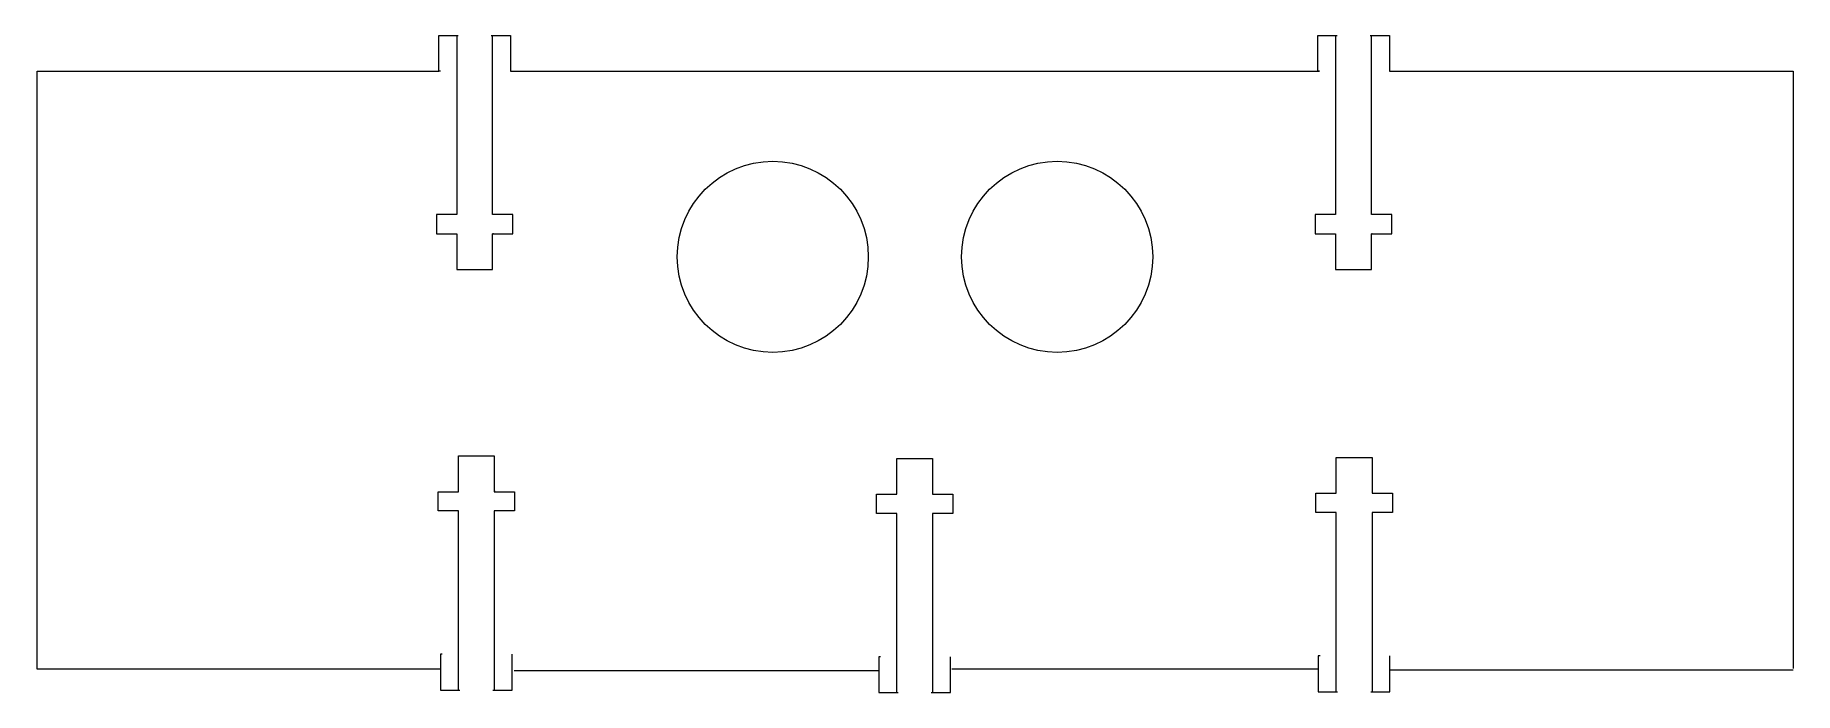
# Paper-space layout 'Page 1' of a CAD drawing. Header units: millimetres. Extents: x 79 to 226, y 100 to 155.
import ezdxf

# ---------------------------------------------------------------- set-up
doc = ezdxf.new("R2010")
doc.units = ezdxf.units.MM
doc.linetypes.add('LT_0', pattern=[0])
doc.layers.add('Default', color=7, linetype='Continuous')

psp = doc.layouts.new('Page 1')

# ---------------------------------------------------------------- linework, layer by layer
at = {"layer": 'Default', "color": 18, "linetype": 'LT_0', "lineweight": 15, "ltscale": 0.5, "true_color": 0x000000, "transparency": 33554687}
for p, q in [((112.57, 155.43), (114.19, 155.43)), ((112.57, 155.43), (114.07, 155.43)), ((114.07, 155.43), (114.07, 140.43)), ((116.97, 155.43), (118.57, 155.43)), ((117.07, 140.43), (117.07, 155.43)), ((186.15, 155.43), (187.77, 155.43)), ((186.15, 155.43), (187.65, 155.43)), ((187.65, 155.43), (187.65, 140.43)), ((190.55, 155.43), (192.15, 155.43)), ((190.65, 140.43), (190.65, 155.43)), ((112.72, 152.43), (112.57, 152.43)), ((118.57, 152.43), (186.3, 152.43)), ((186.3, 152.43), (186.15, 152.43)), ((192.15, 152.43), (225.94, 152.43)), ((225.94, 152.43), (225.94, 102.43)), ((114.07, 140.43), (112.37, 140.43)), ((112.37, 140.43), (112.37, 138.83)), ((118.77, 140.43), (117.07, 140.43)), ((118.77, 138.83), (118.77, 140.43)), ((187.65, 140.43), (185.95, 140.43)), ((185.95, 140.43), (185.95, 138.83)), ((192.35, 140.43), (190.65, 140.43)), ((192.35, 138.83), (192.35, 140.43)), ((112.37, 138.83), (114.07, 138.83)), ((114.07, 138.83), (114.07, 135.83)), ((117.14, 138.83), (117.07, 138.83)), ((117.07, 138.83), (117.14, 138.83)), ((117.07, 138.83), (118.77, 138.83)), ((185.95, 138.83), (187.65, 138.83)), ((187.65, 138.83), (187.65, 135.83)), ((190.72, 138.83), (190.65, 138.83)), ((190.65, 138.83), (190.72, 138.83)), ((190.65, 138.83), (192.35, 138.83)), ((114.07, 135.83), (117.07, 135.83)), ((187.65, 135.83), (190.65, 135.83)), ((114.21, 117.23), (114.21, 120.23)), ((114.21, 120.23), (117.21, 120.23)), ((150.91, 117.02), (150.91, 120.02)), ((150.91, 120.02), (153.91, 120.02)), ((187.7, 117.1), (187.7, 120.1)), ((187.7, 120.1), (190.7, 120.1)), ((112.51, 115.63), (112.51, 117.23)), ((112.51, 117.23), (114.21, 117.23)), ((117.28, 117.24), (117.21, 117.23)), ((117.21, 117.23), (117.28, 117.24)), ((117.21, 117.23), (118.91, 117.23)), ((118.91, 117.23), (118.91, 115.63)), ((149.21, 115.42), (149.21, 117.02)), ((149.21, 117.02), (150.91, 117.02)), ((153.97, 117.02), (153.91, 117.02)), ((153.91, 117.02), (153.97, 117.02)), ((153.91, 117.02), (155.61, 117.02)), ((155.61, 117.02), (155.61, 115.42)), ((186, 115.5), (186, 117.1)), ((186, 117.1), (187.7, 117.1)), ((190.76, 117.1), (190.7, 117.1)), ((190.7, 117.1), (190.76, 117.1)), ((190.7, 117.1), (192.4, 117.1)), ((192.4, 117.1), (192.4, 115.5)), ((114.21, 115.63), (112.51, 115.63)), ((114.21, 100.63), (114.21, 115.63)), ((118.91, 115.63), (117.21, 115.63)), ((117.21, 115.63), (117.21, 100.63)), ((150.91, 115.42), (149.21, 115.42)), ((150.91, 100.42), (150.91, 115.42)), ((155.61, 115.42), (153.91, 115.42)), ((153.91, 115.42), (153.91, 100.42)), ((187.7, 115.5), (186, 115.5)), ((187.7, 100.5), (187.7, 115.5)), ((192.4, 115.5), (190.7, 115.5)), ((190.7, 115.5), (190.7, 100.5)), ((112.86, 103.63), (112.71, 103.63)), ((149.55, 103.42), (149.41, 103.42)), ((186.35, 103.5), (186.2, 103.5)), ((149.41, 102.25), (118.88, 102.25)), ((186.2, 102.37), (155.51, 102.37)), ((112.71, 100.63), (114.33, 100.63)), ((112.71, 100.63), (114.21, 100.63)), ((117.11, 100.63), (118.71, 100.63)), ((149.41, 100.42), (151.02, 100.42)), ((149.41, 100.42), (150.91, 100.42)), ((153.8, 100.42), (155.41, 100.42)), ((186.2, 100.5), (187.81, 100.5)), ((186.2, 100.5), (187.7, 100.5)), ((190.6, 100.5), (192.2, 100.5))]:
    psp.add_line(p, q, dxfattribs=at)
at = {"layer": 'Default', "color": 18, "linetype": 'LT_0', "lineweight": 15, "true_color": 0x000000}
for points in [[(112.57, 152.43), (112.57, 152.43), (112.57, 155.43), (112.57, 155.43)], [(118.57, 155.43), (118.57, 155.43), (118.57, 152.43), (118.57, 152.43)], [(186.15, 152.43), (186.15, 152.43), (186.15, 155.43), (186.15, 155.43)], [(192.15, 155.43), (192.15, 155.43), (192.15, 152.43), (192.15, 152.43)], [(78.94, 152.43), (78.94, 152.43), (112.57, 152.43), (112.57, 152.43)], [(78.94, 102.37), (78.94, 102.37), (78.94, 152.43), (78.94, 152.43)], [(132.53, 136.89), (132.53, 141.31), (136.12, 144.89), (140.53, 144.89)], [(140.53, 144.89), (144.95, 144.89), (148.53, 141.31), (148.53, 136.89)], [(156.34, 136.89), (156.34, 141.31), (159.93, 144.89), (164.34, 144.89)], [(164.34, 144.89), (168.76, 144.89), (172.34, 141.31), (172.34, 136.89)], [(117.07, 135.83), (117.07, 135.83), (117.07, 138.83), (117.07, 138.83)], [(190.65, 135.83), (190.65, 135.83), (190.65, 138.83), (190.65, 138.83)], [(140.53, 128.89), (136.12, 128.89), (132.53, 132.48), (132.53, 136.89)], [(148.53, 136.89), (148.53, 132.48), (144.95, 128.89), (140.53, 128.89)], [(164.34, 128.89), (159.93, 128.89), (156.34, 132.48), (156.34, 136.89)], [(172.34, 136.89), (172.34, 132.48), (168.76, 128.89), (164.34, 128.89)], [(117.21, 120.23), (117.21, 120.23), (117.21, 117.23), (117.21, 117.23)], [(153.91, 120.02), (153.91, 120.02), (153.91, 117.02), (153.91, 117.02)], [(190.7, 120.1), (190.7, 120.1), (190.7, 117.1), (190.7, 117.1)], [(112.71, 103.63), (112.71, 103.63), (112.71, 100.63), (112.71, 100.63)], [(118.71, 100.63), (118.71, 100.63), (118.71, 103.63), (118.71, 103.63)], [(149.41, 103.42), (149.41, 103.42), (149.41, 100.42), (149.41, 100.42)], [(155.41, 100.42), (155.41, 100.42), (155.41, 103.42), (155.41, 103.42)], [(186.2, 103.5), (186.2, 103.5), (186.2, 100.5), (186.2, 100.5)], [(192.2, 100.5), (192.2, 100.5), (192.2, 103.5), (192.2, 103.5)], [(112.71, 102.37), (112.71, 102.37), (78.94, 102.37), (78.94, 102.37)], [(192.2, 102.33), (192.2, 102.33), (225.94, 102.33), (225.94, 102.33)]]:
    psp.add_open_spline(points, degree=3, dxfattribs=at)

doc.saveas('drawing.dxf')
